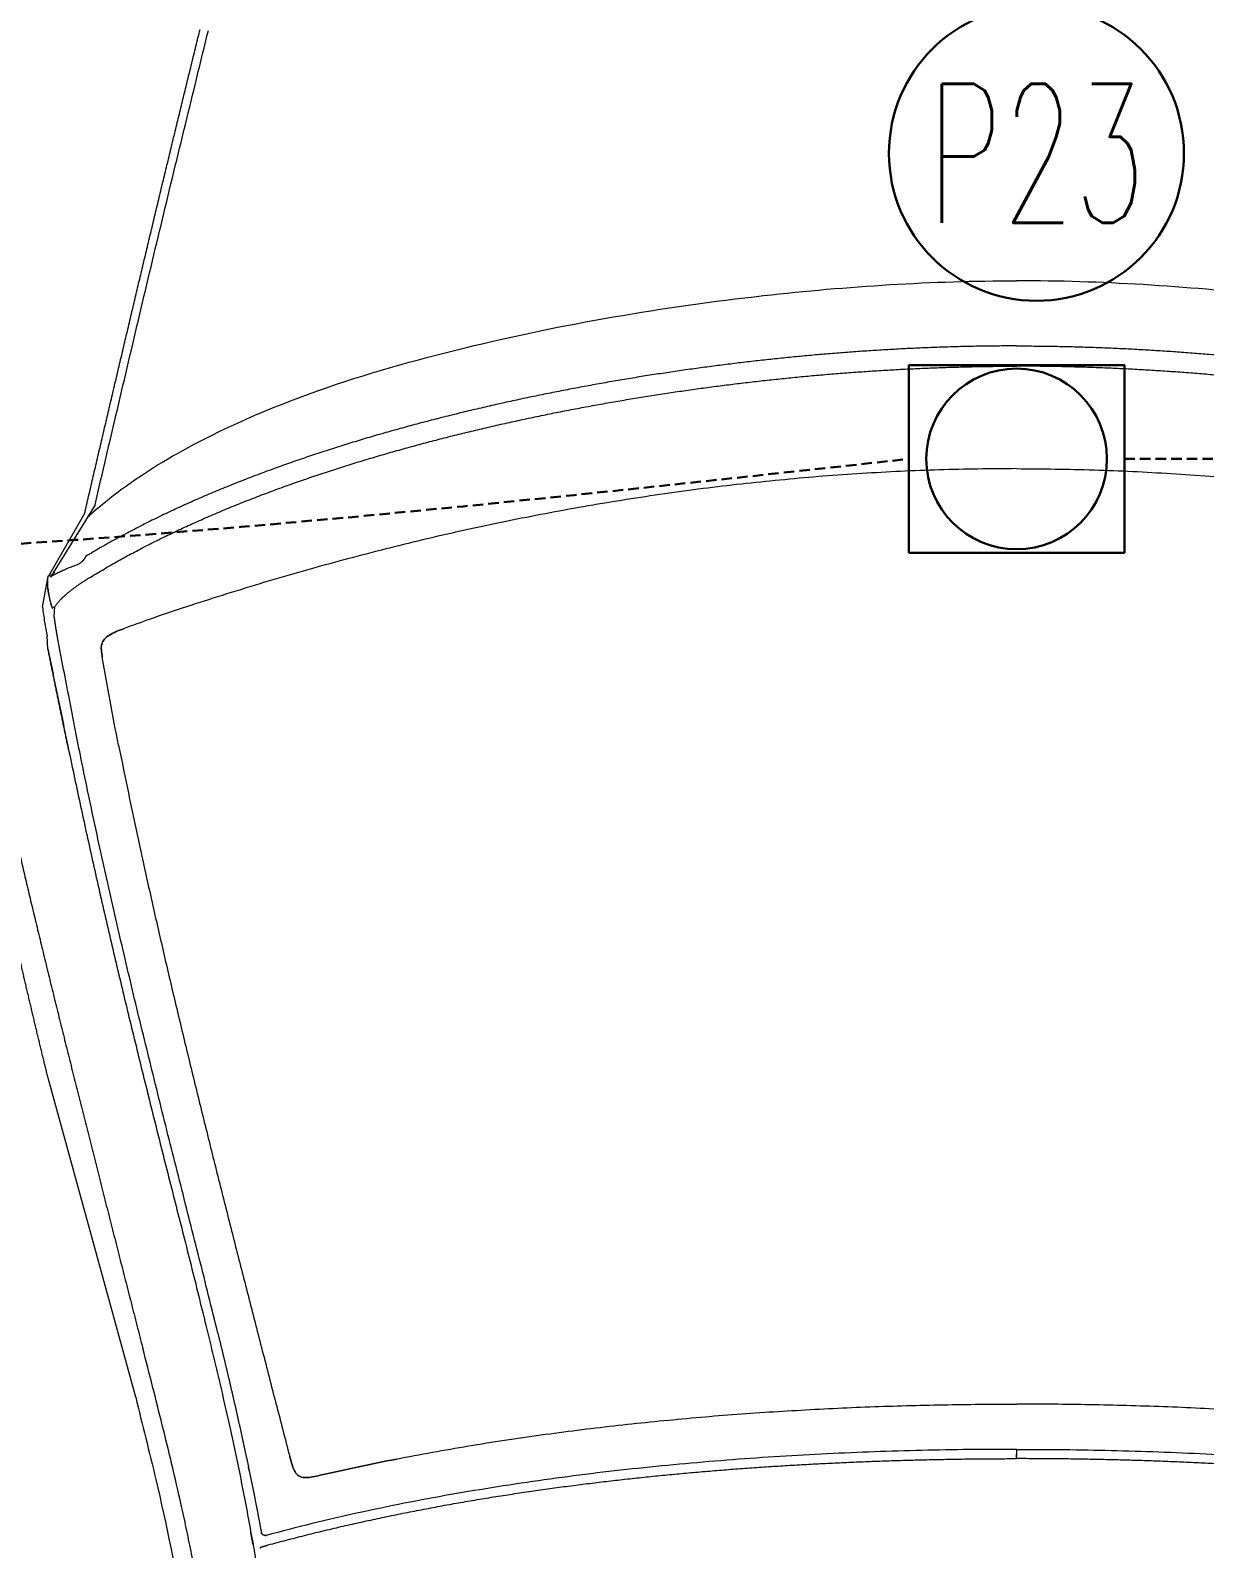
# Model space of a CAD drawing. Extents: x -1439 to 34962, y -872 to 8330.
# Drawn here: x 18188.8 to 18273.3, y 2109.8 to 2219.1 of the extents above; entities that cross this region are included whole.
import ezdxf
from ezdxf.enums import TextEntityAlignment as Align

# ---------------------------------------------------------------- set-up
doc = ezdxf.new("R2010")
doc.units = 0
doc.linetypes.add('HIDDEN', pattern=[0.375, 0.25, -0.125])
doc.layers.get('0').update_dxf_attribs({"color": 9, "lineweight": 9})
for name, color, linetype, lineweight in [('04', 9, 'Continuous', 9), ('E-KABLO', 7, 'Continuous', 30), ('E-KUVVET', 7, 'Continuous', 30)]:
    doc.layers.add(name, color=color, linetype=linetype, lineweight=lineweight)
doc.styles.add('E-YAZI', font='txttw.shx')

# ---------------------------------------------------------------- blocks, each defined once
blk = doc.blocks.new('p-araba-polo')
at = {"extrusion": (0, 0, -1)}
for p, q in [((1.1066, 0.7007), (1.0845, 0.6967)), ((1.033, 0.6629), (1.0852, 0.695)), ((1.0841, 0.6962), (1.0396, 0.6705)), ((1.1073, 0.6936), (1.1062, 0.6918)), ((1.1134, 0.6923), (1.1062, 0.6918)), ((1.1134, 0.6923), (1.1134, 0.6923)), ((1.1367, 0.6968), (1.1276, 0.6974)), ((1.6752, 0.6337), (1.4464, 0.6965)), ((1.2187, 0.6724), (1.2188, 0.6725)), ((1.7726, 0.5433), (1.7726, 0.5433)), ((1.7128, 0), (1.7144, 0))]:
    blk.add_line(p, q, dxfattribs=at)
blk.add_line((1.7128, 0), (1.7144, 0))
for points, degree in [([(1.4464, 0.6965), (1.4197, 0.7031), (1.3921, 0.7096), (1.3643, 0.7162), (1.337, 0.7225), (1.3115, 0.7281), (1.2887, 0.7329)], 6), ([(1.2801, 0.7182), (1.3375, 0.7048), (1.3962, 0.6905), (1.4555, 0.6757), (1.5157, 0.6603), (1.5772, 0.6447), (1.6401, 0.6286)], 6), ([(1.0847, 0.695), (1.0835, 0.6928), (1.0823, 0.6906), (1.0812, 0.6883), (1.0802, 0.686), (1.0792, 0.6836)], 5), ([(1.0819, 0.692), (1.0819, 0.692), (1.0819, 0.692), (1.0819, 0.6919)], 3), ([(1.0835, 0.6949), (1.0837, 0.6952), (1.0838, 0.6954), (1.0839, 0.6957), (1.084, 0.6959), (1.0841, 0.6962)], 5), ([(1.0852, 0.695), (1.0851, 0.695), (1.085, 0.695), (1.0849, 0.695), (1.0848, 0.695), (1.0846, 0.695)], 5), ([(1.0847, 0.695), (1.0849, 0.695), (1.085, 0.695), (1.0852, 0.695)], 3), ([(1.0856, 0.6968), (1.0855, 0.6968), (1.0854, 0.6968), (1.0853, 0.6968)], 3), ([(1.0853, 0.6665), (1.0897, 0.6737), (1.0944, 0.6806), (1.0995, 0.687), (1.1062, 0.6918)], 4), ([(1.0895, 0.6969), (1.0887, 0.6969), (1.088, 0.6968), (1.0872, 0.6968), (1.0864, 0.6968), (1.0856, 0.6968)], 5), ([(1.0904, 0.6969), (1.0901, 0.6969), (1.0898, 0.6969), (1.0895, 0.6969)], 3), ([(1.093, 0.6968), (1.0935, 0.6968), (1.094, 0.6968), (1.0944, 0.6967), (1.0949, 0.6967), (1.0954, 0.6966)], 5), ([(1.0954, 0.6966), (1.0957, 0.6966), (1.0959, 0.6965), (1.0962, 0.6965), (1.0964, 0.6965), (1.0967, 0.6964)], 5), ([(1.0967, 0.6964), (1.0963, 0.6965), (1.0958, 0.6965), (1.0954, 0.6966)], 3), ([(1.0967, 0.6964), (1.0969, 0.6964), (1.0972, 0.6963), (1.0974, 0.6963), (1.0977, 0.6962), (1.0979, 0.6962)], 5), ([(1.0979, 0.6962), (1.0975, 0.6963), (1.0971, 0.6963), (1.0967, 0.6964)], 3), ([(1.0979, 0.6962), (1.0992, 0.696), (1.1005, 0.6957), (1.1018, 0.6955), (1.103, 0.6951), (1.1043, 0.6947)], 5), ([(1.1043, 0.6947), (1.1046, 0.6947), (1.1048, 0.6946), (1.1051, 0.6945), (1.1054, 0.6944), (1.1056, 0.6943)], 5), ([(1.1056, 0.6943), (1.1052, 0.6945), (1.1048, 0.6946), (1.1043, 0.6947)], 3), ([(1.1056, 0.6943), (1.1057, 0.6943), (1.1058, 0.6942), (1.1059, 0.6942), (1.1059, 0.6942), (1.106, 0.6942)], 5), ([(1.106, 0.6942), (1.1059, 0.6942), (1.1057, 0.6943), (1.1056, 0.6943)], 3), ([(1.106, 0.6942), (1.1063, 0.6941), (1.1065, 0.694), (1.1067, 0.6939), (1.107, 0.6938), (1.1073, 0.6936)], 5), ([(1.106, 0.6942), (1.106, 0.6942), (1.106, 0.6942), (1.106, 0.6942)], 3), ([(1.1062, 0.6922), (1.1062, 0.6921), (1.1062, 0.6921), (1.1062, 0.692), (1.1062, 0.692), (1.1062, 0.6919)], 5), ([(1.1062, 0.6922), (1.1062, 0.6921), (1.1062, 0.6921), (1.1062, 0.692), (1.1062, 0.692), (1.1062, 0.6919)], 5), ([(1.1062, 0.6919), (1.1062, 0.6919), (1.1062, 0.6919), (1.1062, 0.6919), (1.1062, 0.6919), (1.1062, 0.6919)], 5), ([(1.1062, 0.6919), (1.1062, 0.6919), (1.1062, 0.6919), (1.1062, 0.6919)], 3), ([(1.1073, 0.6936), (1.1073, 0.6935), (1.1074, 0.6935), (1.1074, 0.6934), (1.1074, 0.6934), (1.1075, 0.6933)], 5), ([(1.131, 0.6895), (1.1285, 0.6899), (1.126, 0.6904), (1.1235, 0.6908), (1.121, 0.6912), (1.1184, 0.6916), (1.1159, 0.6919), (1.1134, 0.6923)], 7), ([(1.1356, 0.6887), (1.1356, 0.6887), (1.1356, 0.6886), (1.1355, 0.6886), (1.1355, 0.6886), (1.1355, 0.6886)], 5), ([(1.1355, 0.6886), (1.1355, 0.6886), (1.1355, 0.6886), (1.1356, 0.6886), (1.1356, 0.6887), (1.1356, 0.6887)], 5), ([(1.2091, 0.682), (1.1946, 0.685), (1.1801, 0.688), (1.1656, 0.691), (1.1511, 0.6939), (1.1367, 0.6968)], 5), ([(1.1649, 0.6915), (1.1649, 0.6915), (1.1649, 0.6915)], 2), ([(1.0396, 0.6705), (0.9891, 0.6588), (0.9388, 0.647), (0.8888, 0.6352), (0.839, 0.6234), (0.7894, 0.6115), (0.7401, 0.5995), (0.6909, 0.5874)], 7), ([(0.9187, 0), (0.9187, 0.0992), (0.9262, 0.1979), (0.9398, 0.2961), (0.9595, 0.3936), (0.9846, 0.4892), (1.0189, 0.5845), (1.0701, 0.6696)], 7), ([(1.0853, 0.6665), (1.0348, 0.5843), (0.9999, 0.4894), (0.9745, 0.3944), (0.9546, 0.2963), (0.9409, 0.1982), (0.9333, 0.099), (0.9333, 0)], 7), ([(1.0419, 0.6684), (1.0406, 0.6669), (1.0392, 0.6654), (1.0379, 0.6639), (1.0366, 0.6624), (1.0354, 0.6609)], 5), ([(1.0354, 0.6609), (1.0366, 0.6624), (1.0379, 0.6639), (1.0392, 0.6654), (1.0406, 0.6669), (1.0419, 0.6684)], 5), ([(1.0412, 0.6668), (1.0411, 0.6669), (1.041, 0.667), (1.0408, 0.6672)], 3), ([(1.0412, 0.6668), (1.0411, 0.6668), (1.0411, 0.6669), (1.041, 0.667), (1.0409, 0.6671), (1.0408, 0.6672)], 5), ([(1.0418, 0.6684), (1.0419, 0.6684), (1.0419, 0.6684), (1.0419, 0.6684), (1.0419, 0.6684), (1.0419, 0.6684), (1.0419, 0.6684)], 6), ([(1.0419, 0.6684), (1.0419, 0.6684), (1.0419, 0.6684), (1.0419, 0.6684), (1.0419, 0.6684), (1.0419, 0.6684), (1.0419, 0.6684)], 6), ([(1.07, 0.6707), (1.07, 0.6707), (1.07, 0.6707), (1.07, 0.6707), (1.07, 0.6707), (1.07, 0.6707)], 5), ([(1.07, 0.6707), (1.07, 0.6707), (1.07, 0.6707), (1.07, 0.6707), (1.07, 0.6707), (1.07, 0.6707)], 5), ([(1.0701, 0.6696), (1.0708, 0.6699), (1.0714, 0.6703), (1.0721, 0.6707), (1.0728, 0.6713), (1.0733, 0.6717), (1.0739, 0.6723)], 6), ([(1.2188, 0.6725), (1.2188, 0.6724), (1.2188, 0.6724), (1.2188, 0.6724), (1.2188, 0.6724), (1.2188, 0.6724), (1.2187, 0.6724)], 6), ([(1.0354, 0.6609), (1.0204, 0.6432), (1.0073, 0.6239), (0.996, 0.6037)], 3), ([(0.996, 0.6037), (0.96, 0.5393), (0.9375, 0.4684), (0.92, 0.3968)], 3), ([(1.6292, 0.5746), (1.6467, 0.5703), (1.6643, 0.5661), (1.682, 0.562), (1.6998, 0.558), (1.7178, 0.554), (1.7359, 0.5503), (1.7542, 0.5467), (1.7726, 0.5433)], 8), ([(1.6335, 0.5735), (1.6336, 0.5736), (1.6336, 0.5736), (1.6336, 0.5737), (1.6336, 0.5737), (1.6336, 0.5738), (1.6336, 0.5738)], 6), ([(1.6336, 0.5738), (1.6336, 0.5737), (1.6335, 0.5735)], 2), ([(1.7256, 0.5525), (1.7256, 0.5526), (1.7256, 0.5526), (1.7256, 0.5527)], 3), ([(1.7283, 0.552), (1.7274, 0.5522), (1.7264, 0.5525), (1.7256, 0.5526)], 3), ([(1.7256, 0.5526), (1.7256, 0.5526), (1.7256, 0.5525)], 2), ([(1.7811, 0.5493), (1.7792, 0.5497), (1.7774, 0.55), (1.7755, 0.5503), (1.7736, 0.5507), (1.7718, 0.551)], 5), ([(1.7816, 0.5384), (1.7532, 0.4338), (1.735, 0.3261), (1.7248, 0.2176), (1.7195, 0.1088), (1.7195, 0)], 5), ([(1.7748, 0.5406), (1.7748, 0.5411), (1.7747, 0.5416), (1.7745, 0.542), (1.7742, 0.5425), (1.7739, 0.5428), (1.7735, 0.5431), (1.7731, 0.5432), (1.7726, 0.5433)], 8), ([(1.7748, 0.5406), (1.7748, 0.5403), (1.7748, 0.5401), (1.7747, 0.5398)], 3), ([(1.7827, 0.5422), (1.7823, 0.5409), (1.782, 0.5396), (1.7816, 0.5384)], 3), ([(1.7827, 0.5422), (1.7825, 0.5414), (1.7823, 0.5406), (1.7821, 0.5399), (1.7818, 0.5391), (1.7816, 0.5384)], 5), ([(1.7832, 0.5436), (1.7831, 0.5434), (1.783, 0.5432), (1.7829, 0.5429), (1.7828, 0.5427), (1.7827, 0.5424), (1.7827, 0.5422)], 6), ([(1.7842, 0.5439), (1.784, 0.5439), (1.7837, 0.544), (1.7835, 0.5439), (1.7834, 0.5438), (1.7832, 0.5436)], 5), ([(1.7776, 0.523), (1.7776, 0.523), (1.7776, 0.523), (1.7776, 0.523)], 3), ([(0.9187, 0), (0.9187, -0.0992), (0.9262, -0.1979), (0.9398, -0.2961), (0.9595, -0.3936), (0.9846, -0.4892), (1.0189, -0.5845), (1.0701, -0.6696)], 7), ([(1.0853, -0.6665), (1.0348, -0.5843), (0.9999, -0.4894), (0.9745, -0.3944), (0.9546, -0.2963), (0.9409, -0.1982), (0.9333, -0.099), (0.9333, 0)], 7), ([(1.7144, 0), (1.7154, 0), (1.7162, 0), (1.7165, 0)], 3), ([(1.7144, 0), (1.7154, 0), (1.7162, 0), (1.7165, 0)], 3), ([(1.7195, 0), (1.718, 0), (1.7164, 0), (1.7157, 0), (1.7164, 0), (1.717, 0)], 5), ([(1.7195, 0), (1.718, 0), (1.7164, 0), (1.7157, 0), (1.7164, 0), (1.717, 0)], 5), ([(1.7165, 0), (1.7168, 0), (1.717, 0), (1.7173, 0), (1.7176, 0), (1.7178, 0)], 5), ([(1.7165, 0), (1.7168, 0), (1.717, 0), (1.7173, 0), (1.7176, 0), (1.7178, 0)], 5), ([(1.7816, -0.5384), (1.7532, -0.4338), (1.735, -0.3261), (1.7248, -0.2176), (1.7195, -0.1088), (1.7195, 0)], 5)]:
    blk.add_open_spline(points, degree=degree)
for points, degree, knots in [([(1.1066, 0.7007), (1.1085, 0.7005), (1.1121, 0.7001), (1.1174, 0.6992), (1.1226, 0.6983), (1.1259, 0.6977), (1.1276, 0.6974)], 3, [0, 0, 0, 0, 0.249853, 0.499728, 0.749768, 1, 1, 1, 1]), ([(1.0835, 0.6949), (1.0835, 0.6949), (1.0835, 0.6949), (1.0835, 0.6949), (1.0835, 0.6949), (1.0835, 0.6949), (1.0835, 0.6949), (1.0835, 0.6949), (1.0835, 0.6949), (1.0835, 0.6949), (1.0835, 0.6949)], 5, [0, 0, 0, 0, 0, 0, 1, 1, 1, 1, 1, 1.000001, 1.000001, 1.000001, 1.000001, 1.000001, 1.000001]), ([(1.0853, 0.6968), (1.0851, 0.6968), (1.0847, 0.6968), (1.0844, 0.6966), (1.0841, 0.6965), (1.0841, 0.6963), (1.0841, 0.6962)], 3, [0, 0, 0, 0, 0.226641, 0.489612, 0.73866, 1, 1, 1, 1]), ([(1.093, 0.6968), (1.0925, 0.6969), (1.0916, 0.6969), (1.0908, 0.6969), (1.0904, 0.6969)], 3, [0, 0, 0, 0, 0.627101, 1, 1, 1, 1]), ([(1.0954, 0.6966), (1.095, 0.6967), (1.0942, 0.6968), (1.0934, 0.6968), (1.093, 0.6968)], 3, [0, 0, 0, 0, 0.505636, 1, 1, 1, 1]), ([(1.1073, 0.6936), (1.1072, 0.6936), (1.107, 0.6938), (1.1066, 0.6939), (1.1062, 0.6941), (1.106, 0.6942)], 3, [0, 0, 0, 0, 0.23445, 0.472231, 1, 1, 1, 1]), ([(1.1075, 0.6933), (1.1074, 0.6934), (1.1074, 0.6935), (1.1073, 0.6935), (1.1073, 0.6936)], 3, [0, 0, 0, 0, 0.501057, 1, 1, 1, 1]), ([(1.2133, 0.6735), (1.2066, 0.6748), (1.1931, 0.6775), (1.1725, 0.6814), (1.1518, 0.6855), (1.1379, 0.6882), (1.131, 0.6895)], 3, [0, 0, 0, 0, 0.24266, 0.489789, 0.74853, 1, 1, 1, 1]), ([(1.1367, 0.6968), (1.1487, 0.6944), (1.1728, 0.6895), (1.197, 0.6845), (1.2091, 0.682)], 3, [0, 0, 0, 0, 0.500039, 1, 1, 1, 1]), ([(1.0764, 0.6763), (1.0769, 0.6775), (1.0778, 0.68), (1.0787, 0.6824), (1.0792, 0.6836)], 3, [0, 0, 0, 0, 0.511036, 1, 1, 1, 1]), ([(1.2091, 0.682), (1.2227, 0.6791), (1.2499, 0.6734), (1.2909, 0.6644), (1.332, 0.6551), (1.3732, 0.6454), (1.4146, 0.6354), (1.4562, 0.6252), (1.4981, 0.6147), (1.5403, 0.604), (1.5829, 0.5932), (1.6118, 0.5861), (1.6262, 0.5825)], 3, [0, 0, 0, 0, 0.100037, 0.200068, 0.300092, 0.40011, 0.500119, 0.600116, 0.700093, 0.80005, 0.900005, 1, 1, 1, 1]), ([(1.0739, 0.6723), (1.0744, 0.6729), (1.0755, 0.6741), (1.0761, 0.6756), (1.0764, 0.6763)], 3, [0, 0, 0, 0, 0.499911, 1, 1, 1, 1]), ([(1.6292, 0.5746), (1.6202, 0.5768), (1.6022, 0.5812), (1.5755, 0.5879), (1.5489, 0.5947), (1.5225, 0.6013), (1.4962, 0.608), (1.47, 0.6146), (1.4439, 0.621), (1.4179, 0.6274), (1.3921, 0.6337), (1.3663, 0.6398), (1.3406, 0.6458), (1.315, 0.6517), (1.2895, 0.6574), (1.264, 0.6629), (1.2386, 0.6683), (1.2217, 0.6718), (1.2133, 0.6735)], 3, [0, 0, 0, 0, 0.0625, 0.125, 0.1875, 0.25, 0.3125, 0.375, 0.4375, 0.5, 0.5625, 0.625, 0.6875, 0.75, 0.8125, 0.875, 0.9375, 1, 1, 1, 1]), ([(1.033, 0.6629), (1.0101, 0.6576), (0.9644, 0.6469), (0.8959, 0.6308), (0.8275, 0.6145), (0.7594, 0.598), (0.7142, 0.5869), (0.6916, 0.5814)], 3, [0, 0, 0, 0, 0.200074, 0.400125, 0.600159, 0.800117, 1, 1, 1, 1]), ([(1.1426, 0.6577), (1.141, 0.658), (1.1379, 0.6585), (1.1335, 0.6585), (1.1295, 0.6564), (1.1265, 0.6525), (1.1242, 0.6477), (1.1229, 0.6442), (1.1222, 0.6424)], 3, [0, 0, 0, 0, 0.19548, 0.351811, 0.493077, 0.645392, 0.816793, 1, 1, 1, 1]), ([(1.1222, 0.6424), (1.1229, 0.6442), (1.1242, 0.6477), (1.1265, 0.6525), (1.1295, 0.6564), (1.1335, 0.6585), (1.1379, 0.6585), (1.141, 0.658), (1.1426, 0.6577)], 3, [0, 0, 0, 0, 0.183207, 0.354608, 0.506923, 0.648189, 0.80452, 1, 1, 1, 1]), ([(1.2061, 0.646), (1.1954, 0.6481), (1.1743, 0.6523), (1.1532, 0.6559), (1.1426, 0.6577)], 3, [0, 0, 0, 0, 0.502145, 1, 1, 1, 1]), ([(1.2061, 0.646), (1.2178, 0.6436), (1.2414, 0.6388), (1.2769, 0.6313), (1.3126, 0.6234), (1.3484, 0.6153), (1.3843, 0.6069), (1.4204, 0.5983), (1.4567, 0.5894), (1.4933, 0.5804), (1.53, 0.5712), (1.567, 0.5618), (1.6042, 0.5523), (1.6418, 0.5426), (1.6796, 0.5329), (1.7052, 0.5262), (1.7179, 0.5229)], 3, [0, 0, 0, 0, 0.071429, 0.142858, 0.214287, 0.285715, 0.357144, 0.428573, 0.500002, 0.571431, 0.642859, 0.714288, 0.785716, 0.857144, 0.928573, 1, 1, 1, 1]), ([(1.0993, 0.5749), (1.102, 0.5834), (1.1072, 0.5996), (1.1147, 0.6221), (1.1199, 0.6361), (1.1222, 0.6424)], 3, [0, 0, 0, 0, 0.374907, 0.71679, 1, 1, 1, 1]), ([(1.8723, 0.5789), (1.8664, 0.5798), (1.8547, 0.5816), (1.8372, 0.5844), (1.8199, 0.5874), (1.8029, 0.5905), (1.786, 0.5939), (1.7693, 0.5973), (1.7387, 0.604), (1.6953, 0.6144), (1.6584, 0.6239), (1.6401, 0.6286)], 3, [0, 0, 0, 0, 0.072134, 0.144011, 0.215657, 0.287101, 0.358371, 0.42949, 0.500474, 0.752092, 1, 1, 1, 1]), ([(1.6752, 0.6337), (1.6948, 0.629), (1.7773, 0.6078), (1.8911, 0.588), (2.0311, 0.5758), (2.1008, 0.5714), (2.1455, 0.5692)], 3, [0, 0, 0, 0, 0.136471, 0.572595, 0.726753, 1, 1, 1, 1]), ([(1.6262, 0.5825), (1.6339, 0.5807), (1.6494, 0.5769), (1.6733, 0.5713), (1.7014, 0.5649), (1.7341, 0.558), (1.7591, 0.5533), (1.7718, 0.551)], 3, [0, 0, 0, 0, 0.162021, 0.32887, 0.500021, 0.74634, 1, 1, 1, 1]), ([(1.007, 0), (1.0071, 0.0093), (1.0072, 0.0278), (1.0078, 0.0557), (1.0089, 0.0835), (1.0105, 0.1113), (1.0124, 0.1391), (1.0149, 0.1668), (1.0177, 0.1945), (1.0209, 0.2221), (1.0246, 0.2497), (1.0287, 0.2773), (1.0332, 0.3047), (1.0381, 0.3322), (1.0434, 0.3595), (1.049, 0.3867), (1.0551, 0.4139), (1.0616, 0.441), (1.0684, 0.468), (1.0756, 0.4949), (1.0831, 0.5217), (1.091, 0.5484), (1.0965, 0.5661), (1.0993, 0.5749)], 3, [0, 0, 0, 0, 0.047619, 0.095238, 0.142857, 0.190476, 0.238095, 0.285714, 0.333333, 0.380952, 0.428571, 0.47619, 0.523809, 0.571428, 0.619047, 0.666666, 0.714285, 0.761904, 0.809523, 0.857143, 0.904762, 0.952381, 1, 1, 1, 1]), ([(1.7718, 0.551), (1.7733, 0.5507), (1.7764, 0.5502), (1.7795, 0.5496), (1.7811, 0.5493)], 3, [0, 0, 0, 0, 0.5, 1, 1, 1, 1]), ([(1.7811, 0.5493), (1.7869, 0.5483), (1.7986, 0.5463), (1.8165, 0.5434), (1.8347, 0.5406), (1.8532, 0.5379), (1.8721, 0.5354), (1.8913, 0.533), (1.9187, 0.5299), (1.9546, 0.5264), (1.9991, 0.5226), (2.0291, 0.5206), (2.0442, 0.5196)], 3, [0, 0, 0, 0, 0.068934, 0.138708, 0.209326, 0.28079, 0.353094, 0.426221, 0.500139, 0.664458, 0.831511, 1, 1, 1, 1]), ([(1.7128, 0), (1.7128, 0.0114), (1.7129, 0.0341), (1.7135, 0.0682), (1.7145, 0.1023), (1.716, 0.1363), (1.7179, 0.1703), (1.7202, 0.2043), (1.7231, 0.2383), (1.7264, 0.2722), (1.7302, 0.3061), (1.7347, 0.3398), (1.7397, 0.3735), (1.7453, 0.4071), (1.7515, 0.4405), (1.7585, 0.4738), (1.7661, 0.5069), (1.7718, 0.5288), (1.7747, 0.5398)], 3, [0, 0, 0, 0, 0.0625, 0.125001, 0.187501, 0.250001, 0.312502, 0.375002, 0.437502, 0.500002, 0.562502, 0.625002, 0.687502, 0.750002, 0.812502, 0.875001, 0.937501, 1, 1, 1, 1]), ([(1.7748, 0.5406), (1.7748, 0.5409), (1.7747, 0.5416), (1.7742, 0.5424), (1.7735, 0.5431), (1.7729, 0.5432), (1.7726, 0.5433)], 3, [0, 0, 0, 0, 0.250001, 0.500007, 0.750005, 1, 1, 1, 1]), ([(1.7747, 0.5398), (1.7747, 0.5399), (1.7748, 0.5402), (1.7748, 0.5405), (1.7748, 0.5406)], 3, [0, 0, 0, 0, 0.499981, 1, 1, 1, 1]), ([(1.7832, 0.5436), (1.7831, 0.5434), (1.7829, 0.5429), (1.7827, 0.5424), (1.7827, 0.5422)], 3, [0, 0, 0, 0, 0.483515, 1, 1, 1, 1]), ([(1.7842, 0.5439), (1.784, 0.5439), (1.7836, 0.544), (1.7833, 0.5437), (1.7832, 0.5436)], 3, [0, 0, 0, 0, 0.530721, 1, 1, 1, 1]), ([(1.7179, 0.5229), (1.7195, 0.5224), (1.7226, 0.5216), (1.7271, 0.5202), (1.7308, 0.5181), (1.7331, 0.5145), (1.7333, 0.5099), (1.7324, 0.505), (1.7316, 0.5016), (1.7312, 0.4998)], 3, [0, 0, 0, 0, 0.155607, 0.308809, 0.443172, 0.561441, 0.688648, 0.838161, 1, 1, 1, 1]), ([(1.7312, 0.4998), (1.7316, 0.5016), (1.7324, 0.505), (1.7333, 0.5099), (1.7331, 0.5145), (1.7308, 0.5181), (1.7271, 0.5202), (1.7226, 0.5216), (1.7195, 0.5224), (1.7179, 0.5229)], 3, [0, 0, 0, 0, 0.161839, 0.311352, 0.438559, 0.556828, 0.691191, 0.844393, 1, 1, 1, 1]), ([(1.7198, 0.4462), (1.7216, 0.4552), (1.7252, 0.4731), (1.7292, 0.4909), (1.7312, 0.4998)], 3, [0, 0, 0, 0, 0.5006, 1, 1, 1, 1]), ([(1.7312, 0.4998), (1.7292, 0.4909), (1.7252, 0.4731), (1.7216, 0.4552), (1.7198, 0.4462)], 3, [0, 0, 0, 0, 0.4994, 1, 1, 1, 1]), ([(1.7198, 0.4462), (1.7181, 0.4376), (1.7148, 0.4203), (1.7103, 0.3943), (1.7061, 0.3683), (1.7024, 0.3422), (1.6989, 0.316), (1.6958, 0.2898), (1.693, 0.2636), (1.6905, 0.2373), (1.6882, 0.211), (1.6863, 0.1847), (1.6847, 0.1584), (1.6833, 0.132), (1.6821, 0.1056), (1.6813, 0.0792), (1.6807, 0.0528), (1.6803, 0.0264), (1.6802, 0.0088), (1.6802, 0)], 3, [0, 0, 0, 0, 0.058823, 0.117647, 0.17647, 0.235293, 0.294117, 0.35294, 0.411764, 0.470587, 0.529411, 0.588235, 0.647058, 0.705882, 0.764705, 0.823529, 0.882353, 0.941176, 1, 1, 1, 1]), ([(0.92, 0.3968), (0.9028, 0.3261), (0.8804, 0.1943), (0.8718, 0.0608), (0.8718, 0)], 3, [0, 0, 0, 0, 0.54461, 1, 1, 1, 1]), ([(0.92, -0.3968), (0.9028, -0.3261), (0.8804, -0.1943), (0.8718, -0.0608), (0.8718, 0)], 3, [0, 0, 0, 0, 0.54461, 1, 1, 1, 1]), ([(1.007, 0), (1.0071, -0.0093), (1.0072, -0.0278), (1.0078, -0.0557), (1.0089, -0.0835), (1.0105, -0.1113), (1.0124, -0.1391), (1.0149, -0.1668), (1.0177, -0.1945), (1.0209, -0.2221), (1.0246, -0.2497), (1.0287, -0.2773), (1.0332, -0.3047), (1.0381, -0.3322), (1.0434, -0.3595), (1.049, -0.3867), (1.0551, -0.4139), (1.0616, -0.441), (1.0684, -0.468), (1.0756, -0.4949), (1.0831, -0.5217), (1.091, -0.5484), (1.0965, -0.5661), (1.0993, -0.5749)], 3, [0, 0, 0, 0, 0.047619, 0.095238, 0.142857, 0.190476, 0.238095, 0.285714, 0.333333, 0.380952, 0.428571, 0.47619, 0.523809, 0.571428, 0.619047, 0.666666, 0.714285, 0.761904, 0.809523, 0.857143, 0.904762, 0.952381, 1, 1, 1, 1]), ([(1.7198, -0.4462), (1.7181, -0.4376), (1.7148, -0.4203), (1.7103, -0.3943), (1.7061, -0.3683), (1.7024, -0.3422), (1.6989, -0.316), (1.6958, -0.2898), (1.693, -0.2636), (1.6905, -0.2373), (1.6882, -0.211), (1.6863, -0.1847), (1.6847, -0.1583), (1.6833, -0.132), (1.6821, -0.1056), (1.6813, -0.0792), (1.6807, -0.0528), (1.6803, -0.0264), (1.6802, -0.0088), (1.6802, 0)], 3, [0, 0, 0, 0, 0.058823, 0.117647, 0.17647, 0.235293, 0.294117, 0.35294, 0.411764, 0.470587, 0.529411, 0.588235, 0.647058, 0.705882, 0.764705, 0.823529, 0.882353, 0.941176, 1, 1, 1, 1]), ([(1.7128, 0), (1.7128, -0.0114), (1.7129, -0.0341), (1.7135, -0.0682), (1.7145, -0.1022), (1.716, -0.1363), (1.7179, -0.1703), (1.7202, -0.2043), (1.7231, -0.2383), (1.7264, -0.2722), (1.7302, -0.3061), (1.7347, -0.3398), (1.7397, -0.3735), (1.7453, -0.4071), (1.7515, -0.4405), (1.7585, -0.4738), (1.7661, -0.5069), (1.7718, -0.5288), (1.7747, -0.5398)], 3, [0, 0, 0, 0, 0.0625, 0.125001, 0.187501, 0.250001, 0.312502, 0.375002, 0.437502, 0.500002, 0.562502, 0.625002, 0.687502, 0.750002, 0.812502, 0.875001, 0.937501, 1, 1, 1, 1]), ([(1.7165, 0), (1.7165, 0), (1.7165, 0), (1.7165, 0), (1.7165, 0), (1.7165, 0), (1.7165, 0), (1.7165, 0), (1.7165, 0), (1.7165, 0), (1.7165, 0)], 5, [0, 0, 0, 0, 0, 0, 1, 1, 1, 1, 1, 1.000001, 1.000001, 1.000001, 1.000001, 1.000001, 1.000001]), ([(1.7165, 0), (1.7165, 0), (1.7165, 0), (1.7165, 0), (1.7165, 0), (1.7165, 0), (1.7165, 0)], 3, [0, 0, 0, 0, 1, 1, 1, 1.000001, 1.000001, 1.000001, 1.000001]), ([(1.7165, 0), (1.7165, 0), (1.7165, 0), (1.7165, 0), (1.7165, 0), (1.7165, 0), (1.7165, 0), (1.7165, 0), (1.7165, 0), (1.7165, 0), (1.7165, 0)], 5, [0, 0, 0, 0, 0, 0, 1, 1, 1, 1, 1, 1.000001, 1.000001, 1.000001, 1.000001, 1.000001, 1.000001]), ([(1.7165, 0), (1.7165, 0), (1.7165, 0), (1.7165, 0), (1.7165, 0), (1.7165, 0), (1.7165, 0)], 3, [0, 0, 0, 0, 1, 1, 1, 1.000001, 1.000001, 1.000001, 1.000001]), ([(1.7178, 0), (1.7178, 0), (1.7178, 0), (1.7178, 0), (1.7178, 0), (1.7178, 0), (1.7178, 0), (1.7178, 0), (1.7178, 0), (1.7178, 0), (1.7178, 0)], 5, [0, 0, 0, 0, 0, 0, 1, 1, 1, 1, 1, 1.000001, 1.000001, 1.000001, 1.000001, 1.000001, 1.000001]), ([(1.7178, 0), (1.7178, 0), (1.7178, 0), (1.7178, 0), (1.7178, 0), (1.7178, 0), (1.7178, 0), (1.7178, 0), (1.7178, 0), (1.7178, 0), (1.7178, 0)], 5, [0, 0, 0, 0, 0, 0, 1, 1, 1, 1, 1, 1.000001, 1.000001, 1.000001, 1.000001, 1.000001, 1.000001])]:
    blk.add_open_spline(points, degree=degree, knots=knots)
blk = doc.blocks.new('E-YER DOSEME BUATI')
at = {"layer": 'E-KUVVET', "color": 6}
blk.add_lwpolyline([(-7.75, 6.75), (7.75, 6.75), (7.75, -6.75), (-7.75, -6.75)], close=True, dxfattribs=at)
blk.add_circle((0, 0), 6.5, dxfattribs=at)

msp = doc.modelspace()

# ---------------------------------------------------------------- linework, layer by layer
at = {"layer": 'E-KABLO', "color": 6, "linetype": 'HIDDEN', "ltscale": 3}
msp.add_line((18267.48, 2188.27), (18662.31, 2188.27), dxfattribs=at)
at = {"layer": 'E-KABLO', "color": 7, "linetype": 'Continuous'}
msp.add_circle((18261.16, 2210.26), 10.61, dxfattribs=at)
at = {"layer": 'E-KABLO', "color": 6, "linetype": 'HIDDEN', "ltscale": 3}
msp.add_spline([(17727.34, 2427.49), (18125.59, 2181.87), (18251.98, 2188.27)], degree=3, dxfattribs=at)

# ---------------------------------------------------------------- block references
at = {"layer": '04', "xscale": -100, "yscale": 100, "zscale": 100, "rotation": 90}
msp.add_blockref('p-araba-polo', (18259.73, 2288.27), dxfattribs=at)
at = {"layer": 'E-KUVVET', "xscale": -1, "rotation": 180}
msp.add_blockref('E-YER DOSEME BUATI', (18259.73, 2188.27), dxfattribs=at)

# ---------------------------------------------------------------- texts
at = {"layer": 'E-KABLO', "color": 3, "linetype": 'Continuous', "style": 'E-YAZI', "width": 0.6}
msp.add_text('P23', height=10, dxfattribs=at).set_placement((18261.16, 2210.26), align=Align.MIDDLE_CENTER)

doc.saveas('drawing.dxf')
